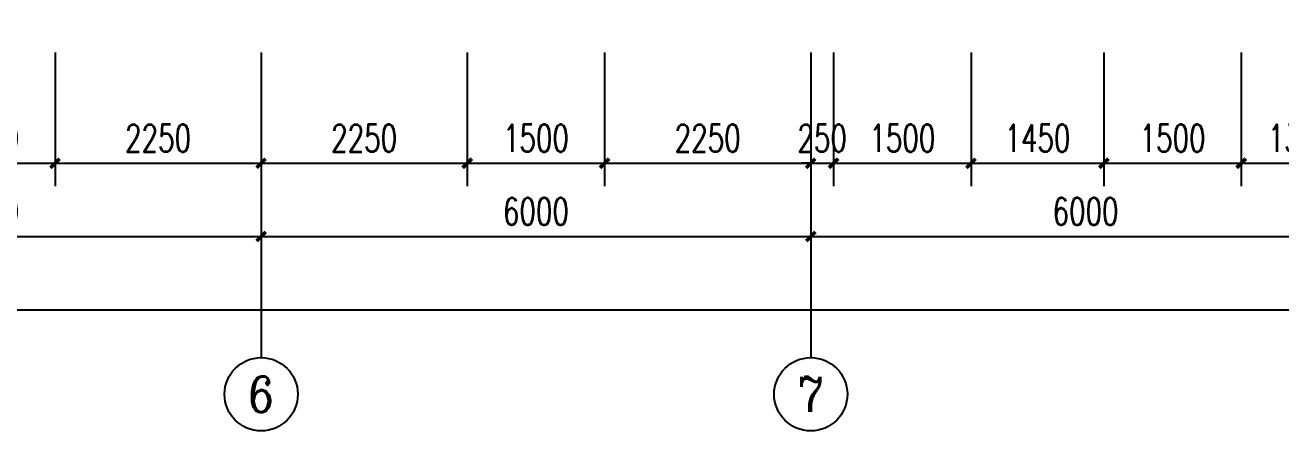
# Model space of a CAD drawing. Header units: millimetres. Extents: x 198973 to 283123, y 132052 to 191502.
# Drawn here: x 240484 to 254193, y 155560 to 159992 of the extents above; entities that cross this region are included whole.
import ezdxf
from ezdxf.enums import TextEntityAlignment as Align

# ---------------------------------------------------------------- set-up
doc = ezdxf.new("R2010")
doc.units = ezdxf.units.MM
doc.header["$LTSCALE"] = 1000
doc.layers.get('0').update_dxf_attribs({"color": 8})
doc.layers.get('DEFPOINTS').update_dxf_attribs({"color": 8})
doc.layers.add('AXIS', color=8, linetype='Continuous')
doc.styles.add('_TCH_AXIS', font='COMPLEX', dxfattribs={"bigfont": 'GBCBIG'})
doc.styles.add('_TCH_DIM_T3', font='SIMPLEX', dxfattribs={"width": 0.705882, "bigfont": 'GBCBIG'})
doc.dimstyles.new('_TCH_ARCH&&100', dxfattribs={"dimtxt": 297.5, "dimasz": 100, "dimexe": 250, "dimexo": 300, "dimgap": 126.25, "dimtad": 1, "dimdec": 0, "dimzin": 0, "dimdsep": 46, "dimtxsty": '_TCH_DIM_T3', "dimblk": 'ARCHTICK', "dimcen": 0.09, "dimclrt": 7, "dimazin": 2, "dimtfac": 1, "dimtdec": 0, "dimtix": 1, "dimtmove": 2, "dimatfit": 3, "dimfxl": 0, "dimtolj": 1, "dimtzin": 0, "dimarcsym": 0})

# ---------------------------------------------------------------- blocks, each defined once
blk = doc.blocks.new('_ArchTick')
at = {"color": 0, "linetype": 'ByBlock', "const_width": 0.4}
blk.add_lwpolyline([(-0.5, -0.5), (0.5, 0.5)], dxfattribs=at)
blk = doc.blocks.new('*D44')
at = {"layer": 'AXIS', "color": 0, "lineweight": -2}
for p, q in [((213060, 158892), (213060, 156633)), ((255060, 158892), (255060, 156633)), ((213060, 156883), (255060, 156883))]:
    blk.add_line(p, q, dxfattribs=at)
at = {"layer": 'DEFPOINTS', "color": 0}
for p in [(213060, 159192), (255060, 159192), (255060, 156883)]:
    blk.add_point(p, dxfattribs=at)
at = {"layer": 'AXIS', "color": 0, "lineweight": -2, "xscale": 100, "yscale": 100, "zscale": 100, "rotation": 180}
blk.add_blockref('_ArchTick', (213060, 156883), dxfattribs=at)
at = {"layer": 'AXIS', "color": 0, "lineweight": -2, "xscale": 100, "yscale": 100, "zscale": 100}
blk.add_blockref('_ArchTick', (255060, 156883), dxfattribs=at)
at = {"layer": 'AXIS', "color": 7, "insert": (234060, 157158), "char_height": 297.5, "attachment_point": 5, "style": '_TCH_DIM_T3'}
blk.add_mtext('\\A1;42000', dxfattribs=at)
blk = doc.blocks.new('*D60')
at = {"layer": 'AXIS', "color": 0, "lineweight": -2}
for p, q in [((239310, 159692), (239310, 158233)), ((240810, 159692), (240810, 158233)), ((239310, 158483), (240810, 158483))]:
    blk.add_line(p, q, dxfattribs=at)
at = {"layer": 'DEFPOINTS', "color": 0}
for p in [(239310, 159992), (240810, 159992), (240810, 158483)]:
    blk.add_point(p, dxfattribs=at)
at = {"layer": 'AXIS', "color": 0, "lineweight": -2, "xscale": 100, "yscale": 100, "zscale": 100, "rotation": 180}
blk.add_blockref('_ArchTick', (239310, 158483), dxfattribs=at)
at = {"layer": 'AXIS', "color": 0, "lineweight": -2, "xscale": 100, "yscale": 100, "zscale": 100}
blk.add_blockref('_ArchTick', (240810, 158483), dxfattribs=at)
at = {"layer": 'AXIS', "color": 7, "insert": (240060, 158758), "char_height": 297.5, "attachment_point": 5, "style": '_TCH_DIM_T3'}
blk.add_mtext('\\A1;1500', dxfattribs=at)
blk = doc.blocks.new('*D61')
at = {"layer": 'AXIS', "color": 0, "lineweight": -2}
for p, q in [((240810, 159692), (240810, 158233)), ((243060, 159692), (243060, 158233)), ((240810, 158483), (243060, 158483))]:
    blk.add_line(p, q, dxfattribs=at)
at = {"layer": 'DEFPOINTS', "color": 0}
for p in [(240810, 159992), (243060, 159992), (243060, 158483)]:
    blk.add_point(p, dxfattribs=at)
at = {"layer": 'AXIS', "color": 0, "lineweight": -2, "xscale": 100, "yscale": 100, "zscale": 100, "rotation": 180}
blk.add_blockref('_ArchTick', (240810, 158483), dxfattribs=at)
at = {"layer": 'AXIS', "color": 0, "lineweight": -2, "xscale": 100, "yscale": 100, "zscale": 100}
blk.add_blockref('_ArchTick', (243060, 158483), dxfattribs=at)
at = {"layer": 'AXIS', "color": 7, "insert": (241935, 158758), "char_height": 297.5, "attachment_point": 5, "style": '_TCH_DIM_T3'}
blk.add_mtext('\\A1;2250', dxfattribs=at)
blk = doc.blocks.new('*D62')
at = {"layer": 'AXIS', "color": 0, "lineweight": -2}
for p, q in [((243060, 159692), (243060, 158233)), ((245310, 159692), (245310, 158233)), ((243060, 158483), (245310, 158483))]:
    blk.add_line(p, q, dxfattribs=at)
at = {"layer": 'DEFPOINTS', "color": 0}
for p in [(243060, 159992), (245310, 159992), (245310, 158483)]:
    blk.add_point(p, dxfattribs=at)
at = {"layer": 'AXIS', "color": 0, "lineweight": -2, "xscale": 100, "yscale": 100, "zscale": 100, "rotation": 180}
blk.add_blockref('_ArchTick', (243060, 158483), dxfattribs=at)
at = {"layer": 'AXIS', "color": 0, "lineweight": -2, "xscale": 100, "yscale": 100, "zscale": 100}
blk.add_blockref('_ArchTick', (245310, 158483), dxfattribs=at)
at = {"layer": 'AXIS', "color": 7, "insert": (244185, 158758), "char_height": 297.5, "attachment_point": 5, "style": '_TCH_DIM_T3'}
blk.add_mtext('\\A1;2250', dxfattribs=at)
blk = doc.blocks.new('*D63')
at = {"layer": 'AXIS', "color": 0, "lineweight": -2}
for p, q in [((245310, 159692), (245310, 158233)), ((246810, 159692), (246810, 158233)), ((245310, 158483), (246810, 158483))]:
    blk.add_line(p, q, dxfattribs=at)
at = {"layer": 'DEFPOINTS', "color": 0}
for p in [(245310, 159992), (246810, 159992), (246810, 158483)]:
    blk.add_point(p, dxfattribs=at)
at = {"layer": 'AXIS', "color": 0, "lineweight": -2, "xscale": 100, "yscale": 100, "zscale": 100, "rotation": 180}
blk.add_blockref('_ArchTick', (245310, 158483), dxfattribs=at)
at = {"layer": 'AXIS', "color": 0, "lineweight": -2, "xscale": 100, "yscale": 100, "zscale": 100}
blk.add_blockref('_ArchTick', (246810, 158483), dxfattribs=at)
at = {"layer": 'AXIS', "color": 7, "insert": (246060, 158758), "char_height": 297.5, "attachment_point": 5, "style": '_TCH_DIM_T3'}
blk.add_mtext('\\A1;1500', dxfattribs=at)
blk = doc.blocks.new('*D64')
at = {"layer": 'AXIS', "color": 0, "lineweight": -2}
for p, q in [((246810, 159692), (246810, 158233)), ((249060, 159692), (249060, 158233)), ((246810, 158483), (249060, 158483))]:
    blk.add_line(p, q, dxfattribs=at)
at = {"layer": 'DEFPOINTS', "color": 0}
for p in [(246810, 159992), (249060, 159992), (249060, 158483)]:
    blk.add_point(p, dxfattribs=at)
at = {"layer": 'AXIS', "color": 0, "lineweight": -2, "xscale": 100, "yscale": 100, "zscale": 100, "rotation": 180}
blk.add_blockref('_ArchTick', (246810, 158483), dxfattribs=at)
at = {"layer": 'AXIS', "color": 0, "lineweight": -2, "xscale": 100, "yscale": 100, "zscale": 100}
blk.add_blockref('_ArchTick', (249060, 158483), dxfattribs=at)
at = {"layer": 'AXIS', "color": 7, "insert": (247935, 158758), "char_height": 297.5, "attachment_point": 5, "style": '_TCH_DIM_T3'}
blk.add_mtext('\\A1;2250', dxfattribs=at)
blk = doc.blocks.new('*D65')
at = {"layer": 'AXIS', "color": 0, "lineweight": -2}
for p, q in [((249060, 159692), (249060, 158233)), ((249310, 159692), (249310, 158233)), ((249060, 158483), (248960, 158483)), ((249060, 158483), (249310, 158483)), ((249310, 158483), (249410, 158483))]:
    blk.add_line(p, q, dxfattribs=at)
at = {"layer": 'DEFPOINTS', "color": 0}
for p in [(249060, 159992), (249310, 159992), (249310, 158483)]:
    blk.add_point(p, dxfattribs=at)
at = {"layer": 'AXIS', "color": 0, "lineweight": -2, "xscale": 100, "yscale": 100, "zscale": 100}
blk.add_blockref('_ArchTick', (249060, 158483), dxfattribs=at)
at = {"layer": 'AXIS', "color": 0, "lineweight": -2, "xscale": 100, "yscale": 100, "zscale": 100, "rotation": 180}
blk.add_blockref('_ArchTick', (249310, 158483), dxfattribs=at)
at = {"layer": 'AXIS', "color": 7, "insert": (249185, 158758), "char_height": 297.5, "attachment_point": 5, "style": '_TCH_DIM_T3'}
blk.add_mtext('\\A1;250', dxfattribs=at)
blk = doc.blocks.new('*D66')
at = {"layer": 'AXIS', "color": 0, "lineweight": -2}
for p, q in [((249310, 159692), (249310, 158233)), ((250810, 159692), (250810, 158233)), ((249310, 158483), (250810, 158483))]:
    blk.add_line(p, q, dxfattribs=at)
at = {"layer": 'DEFPOINTS', "color": 0}
for p in [(249310, 159992), (250810, 159992), (250810, 158483)]:
    blk.add_point(p, dxfattribs=at)
at = {"layer": 'AXIS', "color": 0, "lineweight": -2, "xscale": 100, "yscale": 100, "zscale": 100, "rotation": 180}
blk.add_blockref('_ArchTick', (249310, 158483), dxfattribs=at)
at = {"layer": 'AXIS', "color": 0, "lineweight": -2, "xscale": 100, "yscale": 100, "zscale": 100}
blk.add_blockref('_ArchTick', (250810, 158483), dxfattribs=at)
at = {"layer": 'AXIS', "color": 7, "insert": (250060, 158758), "char_height": 297.5, "attachment_point": 5, "style": '_TCH_DIM_T3'}
blk.add_mtext('\\A1;1500', dxfattribs=at)
blk = doc.blocks.new('*D67')
at = {"layer": 'AXIS', "color": 0, "lineweight": -2}
for p, q in [((250810, 159692), (250810, 158233)), ((252260, 159692), (252260, 158233)), ((250810, 158483), (252260, 158483))]:
    blk.add_line(p, q, dxfattribs=at)
at = {"layer": 'DEFPOINTS', "color": 0}
for p in [(250810, 159992), (252260, 159992), (252260, 158483)]:
    blk.add_point(p, dxfattribs=at)
at = {"layer": 'AXIS', "color": 0, "lineweight": -2, "xscale": 100, "yscale": 100, "zscale": 100, "rotation": 180}
blk.add_blockref('_ArchTick', (250810, 158483), dxfattribs=at)
at = {"layer": 'AXIS', "color": 0, "lineweight": -2, "xscale": 100, "yscale": 100, "zscale": 100}
blk.add_blockref('_ArchTick', (252260, 158483), dxfattribs=at)
at = {"layer": 'AXIS', "color": 7, "insert": (251535, 158758), "char_height": 297.5, "attachment_point": 5, "style": '_TCH_DIM_T3'}
blk.add_mtext('\\A1;1450', dxfattribs=at)
blk = doc.blocks.new('*D68')
at = {"layer": 'AXIS', "color": 0, "lineweight": -2}
for p, q in [((252260, 159692), (252260, 158233)), ((253760, 159692), (253760, 158233)), ((252260, 158483), (253760, 158483))]:
    blk.add_line(p, q, dxfattribs=at)
at = {"layer": 'DEFPOINTS', "color": 0}
for p in [(252260, 159992), (253760, 159992), (253760, 158483)]:
    blk.add_point(p, dxfattribs=at)
at = {"layer": 'AXIS', "color": 0, "lineweight": -2, "xscale": 100, "yscale": 100, "zscale": 100, "rotation": 180}
blk.add_blockref('_ArchTick', (252260, 158483), dxfattribs=at)
at = {"layer": 'AXIS', "color": 0, "lineweight": -2, "xscale": 100, "yscale": 100, "zscale": 100}
blk.add_blockref('_ArchTick', (253760, 158483), dxfattribs=at)
at = {"layer": 'AXIS', "color": 7, "insert": (253010, 158758), "char_height": 297.5, "attachment_point": 5, "style": '_TCH_DIM_T3'}
blk.add_mtext('\\A1;1500', dxfattribs=at)
blk = doc.blocks.new('*D69')
at = {"layer": 'AXIS', "color": 0, "lineweight": -2}
for p, q in [((253760, 159692), (253760, 158233)), ((255060, 159692), (255060, 158233)), ((253760, 158483), (255060, 158483))]:
    blk.add_line(p, q, dxfattribs=at)
at = {"layer": 'DEFPOINTS', "color": 0}
for p in [(253760, 159992), (255060, 159992), (255060, 158483)]:
    blk.add_point(p, dxfattribs=at)
at = {"layer": 'AXIS', "color": 0, "lineweight": -2, "xscale": 100, "yscale": 100, "zscale": 100, "rotation": 180}
blk.add_blockref('_ArchTick', (253760, 158483), dxfattribs=at)
at = {"layer": 'AXIS', "color": 0, "lineweight": -2, "xscale": 100, "yscale": 100, "zscale": 100}
blk.add_blockref('_ArchTick', (255060, 158483), dxfattribs=at)
at = {"layer": 'AXIS', "color": 7, "insert": (254410, 158758), "char_height": 297.5, "attachment_point": 5, "style": '_TCH_DIM_T3'}
blk.add_mtext('\\A1;1300', dxfattribs=at)
blk = doc.blocks.new('*D136')
at = {"layer": 'AXIS', "color": 0, "lineweight": -2}
for p, q in [((237060, 159692), (237060, 157433)), ((243060, 159692), (243060, 157433)), ((237060, 157683), (243060, 157683))]:
    blk.add_line(p, q, dxfattribs=at)
at = {"layer": 'DEFPOINTS', "color": 0}
for p in [(237060, 159992), (243060, 159992), (243060, 157683)]:
    blk.add_point(p, dxfattribs=at)
at = {"layer": 'AXIS', "color": 0, "lineweight": -2, "xscale": 100, "yscale": 100, "zscale": 100, "rotation": 180}
blk.add_blockref('_ArchTick', (237060, 157683), dxfattribs=at)
at = {"layer": 'AXIS', "color": 0, "lineweight": -2, "xscale": 100, "yscale": 100, "zscale": 100}
blk.add_blockref('_ArchTick', (243060, 157683), dxfattribs=at)
at = {"layer": 'AXIS', "color": 7, "insert": (240060, 157958), "char_height": 297.5, "attachment_point": 5, "style": '_TCH_DIM_T3'}
blk.add_mtext('\\A1;6000', dxfattribs=at)
blk = doc.blocks.new('*D137')
at = {"layer": 'AXIS', "color": 0, "lineweight": -2}
for p, q in [((243060, 159692), (243060, 157433)), ((249060, 159692), (249060, 157433)), ((243060, 157683), (249060, 157683))]:
    blk.add_line(p, q, dxfattribs=at)
at = {"layer": 'DEFPOINTS', "color": 0}
for p in [(243060, 159992), (249060, 159992), (249060, 157683)]:
    blk.add_point(p, dxfattribs=at)
at = {"layer": 'AXIS', "color": 0, "lineweight": -2, "xscale": 100, "yscale": 100, "zscale": 100, "rotation": 180}
blk.add_blockref('_ArchTick', (243060, 157683), dxfattribs=at)
at = {"layer": 'AXIS', "color": 0, "lineweight": -2, "xscale": 100, "yscale": 100, "zscale": 100}
blk.add_blockref('_ArchTick', (249060, 157683), dxfattribs=at)
at = {"layer": 'AXIS', "color": 7, "insert": (246060, 157958), "char_height": 297.5, "attachment_point": 5, "style": '_TCH_DIM_T3'}
blk.add_mtext('\\A1;6000', dxfattribs=at)
blk = doc.blocks.new('*D138')
at = {"layer": 'AXIS', "color": 0, "lineweight": -2}
for p, q in [((249060, 159692), (249060, 157433)), ((255060, 159692), (255060, 157433)), ((249060, 157683), (255060, 157683))]:
    blk.add_line(p, q, dxfattribs=at)
at = {"layer": 'DEFPOINTS', "color": 0}
for p in [(249060, 159992), (255060, 159992), (255060, 157683)]:
    blk.add_point(p, dxfattribs=at)
at = {"layer": 'AXIS', "color": 0, "lineweight": -2, "xscale": 100, "yscale": 100, "zscale": 100, "rotation": 180}
blk.add_blockref('_ArchTick', (249060, 157683), dxfattribs=at)
at = {"layer": 'AXIS', "color": 0, "lineweight": -2, "xscale": 100, "yscale": 100, "zscale": 100}
blk.add_blockref('_ArchTick', (255060, 157683), dxfattribs=at)
at = {"layer": 'AXIS', "color": 7, "insert": (252060, 157958), "char_height": 297.5, "attachment_point": 5, "style": '_TCH_DIM_T3'}
blk.add_mtext('\\A1;6000', dxfattribs=at)
blk = doc.blocks.new('*D238')
at = {"layer": 'AXIS', "color": 0, "lineweight": -2}
for p, q in [((237060, 159692), (237060, 157433)), ((243060, 159692), (243060, 157433)), ((237060, 157683), (243060, 157683))]:
    blk.add_line(p, q, dxfattribs=at)
at = {"layer": 'DEFPOINTS', "color": 0}
for p in [(237060, 159992), (243060, 159992), (243060, 157683)]:
    blk.add_point(p, dxfattribs=at)
at = {"layer": 'AXIS', "color": 0, "lineweight": -2, "xscale": 100, "yscale": 100, "zscale": 100, "rotation": 180}
blk.add_blockref('_ArchTick', (237060, 157683), dxfattribs=at)
at = {"layer": 'AXIS', "color": 0, "lineweight": -2, "xscale": 100, "yscale": 100, "zscale": 100}
blk.add_blockref('_ArchTick', (243060, 157683), dxfattribs=at)
at = {"layer": 'AXIS', "color": 7, "insert": (240060, 157958), "char_height": 297.5, "attachment_point": 5, "style": '_TCH_DIM_T3'}
blk.add_mtext('\\A1;6000', dxfattribs=at)
blk = doc.blocks.new('*D239')
at = {"layer": 'AXIS', "color": 0, "lineweight": -2}
for p, q in [((243060, 159692), (243060, 157433)), ((249060, 159692), (249060, 157433)), ((243060, 157683), (249060, 157683))]:
    blk.add_line(p, q, dxfattribs=at)
at = {"layer": 'DEFPOINTS', "color": 0}
for p in [(243060, 159992), (249060, 159992), (249060, 157683)]:
    blk.add_point(p, dxfattribs=at)
at = {"layer": 'AXIS', "color": 0, "lineweight": -2, "xscale": 100, "yscale": 100, "zscale": 100, "rotation": 180}
blk.add_blockref('_ArchTick', (243060, 157683), dxfattribs=at)
at = {"layer": 'AXIS', "color": 0, "lineweight": -2, "xscale": 100, "yscale": 100, "zscale": 100}
blk.add_blockref('_ArchTick', (249060, 157683), dxfattribs=at)
at = {"layer": 'AXIS', "color": 7, "insert": (246060, 157958), "char_height": 297.5, "attachment_point": 5, "style": '_TCH_DIM_T3'}
blk.add_mtext('\\A1;6000', dxfattribs=at)
blk = doc.blocks.new('*D240')
at = {"layer": 'AXIS', "color": 0, "lineweight": -2}
for p, q in [((249060, 159692), (249060, 157433)), ((255060, 159692), (255060, 157433)), ((249060, 157683), (255060, 157683))]:
    blk.add_line(p, q, dxfattribs=at)
at = {"layer": 'DEFPOINTS', "color": 0}
for p in [(249060, 159992), (255060, 159992), (255060, 157683)]:
    blk.add_point(p, dxfattribs=at)
at = {"layer": 'AXIS', "color": 0, "lineweight": -2, "xscale": 100, "yscale": 100, "zscale": 100, "rotation": 180}
blk.add_blockref('_ArchTick', (249060, 157683), dxfattribs=at)
at = {"layer": 'AXIS', "color": 0, "lineweight": -2, "xscale": 100, "yscale": 100, "zscale": 100}
blk.add_blockref('_ArchTick', (255060, 157683), dxfattribs=at)
at = {"layer": 'AXIS', "color": 7, "insert": (252060, 157958), "char_height": 297.5, "attachment_point": 5, "style": '_TCH_DIM_T3'}
blk.add_mtext('\\A1;6000', dxfattribs=at)
blk = doc.blocks.new('*D303')
at = {"layer": 'AXIS', "color": 0, "lineweight": -2}
for p, q in [((249060, 159692), (249060, 158233)), ((249310, 159692), (249310, 158233)), ((249060, 158483), (248960, 158483)), ((249060, 158483), (249310, 158483)), ((249310, 158483), (249410, 158483))]:
    blk.add_line(p, q, dxfattribs=at)
at = {"layer": 'DEFPOINTS', "color": 0}
for p in [(249060, 159992), (249310, 159992), (249310, 158483)]:
    blk.add_point(p, dxfattribs=at)
at = {"layer": 'AXIS', "color": 0, "lineweight": -2, "xscale": 100, "yscale": 100, "zscale": 100}
blk.add_blockref('_ArchTick', (249060, 158483), dxfattribs=at)
at = {"layer": 'AXIS', "color": 0, "lineweight": -2, "xscale": 100, "yscale": 100, "zscale": 100, "rotation": 180}
blk.add_blockref('_ArchTick', (249310, 158483), dxfattribs=at)
at = {"layer": 'AXIS', "color": 7, "insert": (249185, 158758), "char_height": 297.5, "attachment_point": 5, "style": '_TCH_DIM_T3'}
blk.add_mtext('\\A1;250', dxfattribs=at)
blk = doc.blocks.new('*D304')
at = {"layer": 'AXIS', "color": 0, "lineweight": -2}
for p, q in [((249310, 159692), (249310, 158233)), ((250810, 159692), (250810, 158233)), ((249310, 158483), (250810, 158483))]:
    blk.add_line(p, q, dxfattribs=at)
at = {"layer": 'DEFPOINTS', "color": 0}
for p in [(249310, 159992), (250810, 159992), (250810, 158483)]:
    blk.add_point(p, dxfattribs=at)
at = {"layer": 'AXIS', "color": 0, "lineweight": -2, "xscale": 100, "yscale": 100, "zscale": 100, "rotation": 180}
blk.add_blockref('_ArchTick', (249310, 158483), dxfattribs=at)
at = {"layer": 'AXIS', "color": 0, "lineweight": -2, "xscale": 100, "yscale": 100, "zscale": 100}
blk.add_blockref('_ArchTick', (250810, 158483), dxfattribs=at)
at = {"layer": 'AXIS', "color": 7, "insert": (250060, 158758), "char_height": 297.5, "attachment_point": 5, "style": '_TCH_DIM_T3'}
blk.add_mtext('\\A1;1500', dxfattribs=at)
blk = doc.blocks.new('*D305')
at = {"layer": 'AXIS', "color": 0, "lineweight": -2}
for p, q in [((250810, 159692), (250810, 158233)), ((252260, 159692), (252260, 158233)), ((250810, 158483), (252260, 158483))]:
    blk.add_line(p, q, dxfattribs=at)
at = {"layer": 'DEFPOINTS', "color": 0}
for p in [(250810, 159992), (252260, 159992), (252260, 158483)]:
    blk.add_point(p, dxfattribs=at)
at = {"layer": 'AXIS', "color": 0, "lineweight": -2, "xscale": 100, "yscale": 100, "zscale": 100, "rotation": 180}
blk.add_blockref('_ArchTick', (250810, 158483), dxfattribs=at)
at = {"layer": 'AXIS', "color": 0, "lineweight": -2, "xscale": 100, "yscale": 100, "zscale": 100}
blk.add_blockref('_ArchTick', (252260, 158483), dxfattribs=at)
at = {"layer": 'AXIS', "color": 7, "insert": (251535, 158758), "char_height": 297.5, "attachment_point": 5, "style": '_TCH_DIM_T3'}
blk.add_mtext('\\A1;1450', dxfattribs=at)
blk = doc.blocks.new('*D306')
at = {"layer": 'AXIS', "color": 0, "lineweight": -2}
for p, q in [((252260, 159692), (252260, 158233)), ((253760, 159692), (253760, 158233)), ((252260, 158483), (253760, 158483))]:
    blk.add_line(p, q, dxfattribs=at)
at = {"layer": 'DEFPOINTS', "color": 0}
for p in [(252260, 159992), (253760, 159992), (253760, 158483)]:
    blk.add_point(p, dxfattribs=at)
at = {"layer": 'AXIS', "color": 0, "lineweight": -2, "xscale": 100, "yscale": 100, "zscale": 100, "rotation": 180}
blk.add_blockref('_ArchTick', (252260, 158483), dxfattribs=at)
at = {"layer": 'AXIS', "color": 0, "lineweight": -2, "xscale": 100, "yscale": 100, "zscale": 100}
blk.add_blockref('_ArchTick', (253760, 158483), dxfattribs=at)
at = {"layer": 'AXIS', "color": 7, "insert": (253010, 158758), "char_height": 297.5, "attachment_point": 5, "style": '_TCH_DIM_T3'}
blk.add_mtext('\\A1;1500', dxfattribs=at)
blk = doc.blocks.new('*D307')
at = {"layer": 'AXIS', "color": 0, "lineweight": -2}
for p, q in [((253760, 159692), (253760, 158233)), ((255060, 159692), (255060, 158233)), ((253760, 158483), (255060, 158483))]:
    blk.add_line(p, q, dxfattribs=at)
at = {"layer": 'DEFPOINTS', "color": 0}
for p in [(253760, 159992), (255060, 159992), (255060, 158483)]:
    blk.add_point(p, dxfattribs=at)
at = {"layer": 'AXIS', "color": 0, "lineweight": -2, "xscale": 100, "yscale": 100, "zscale": 100, "rotation": 180}
blk.add_blockref('_ArchTick', (253760, 158483), dxfattribs=at)
at = {"layer": 'AXIS', "color": 0, "lineweight": -2, "xscale": 100, "yscale": 100, "zscale": 100}
blk.add_blockref('_ArchTick', (255060, 158483), dxfattribs=at)
at = {"layer": 'AXIS', "color": 7, "insert": (254410, 158758), "char_height": 297.5, "attachment_point": 5, "style": '_TCH_DIM_T3'}
blk.add_mtext('\\A1;1300', dxfattribs=at)
blk = doc.blocks.new('*D323')
at = {"layer": 'AXIS', "color": 0, "lineweight": -2}
for p, q in [((239310, 159692), (239310, 158233)), ((240810, 159692), (240810, 158233)), ((239310, 158483), (240810, 158483))]:
    blk.add_line(p, q, dxfattribs=at)
at = {"layer": 'DEFPOINTS', "color": 0}
for p in [(239310, 159992), (240810, 159992), (240810, 158483)]:
    blk.add_point(p, dxfattribs=at)
at = {"layer": 'AXIS', "color": 0, "lineweight": -2, "xscale": 100, "yscale": 100, "zscale": 100, "rotation": 180}
blk.add_blockref('_ArchTick', (239310, 158483), dxfattribs=at)
at = {"layer": 'AXIS', "color": 0, "lineweight": -2, "xscale": 100, "yscale": 100, "zscale": 100}
blk.add_blockref('_ArchTick', (240810, 158483), dxfattribs=at)
at = {"layer": 'AXIS', "color": 7, "insert": (240060, 158758), "char_height": 297.5, "attachment_point": 5, "style": '_TCH_DIM_T3'}
blk.add_mtext('\\A1;1500', dxfattribs=at)
blk = doc.blocks.new('*D324')
at = {"layer": 'AXIS', "color": 0, "lineweight": -2}
for p, q in [((240810, 159692), (240810, 158233)), ((243060, 159692), (243060, 158233)), ((240810, 158483), (243060, 158483))]:
    blk.add_line(p, q, dxfattribs=at)
at = {"layer": 'DEFPOINTS', "color": 0}
for p in [(240810, 159992), (243060, 159992), (243060, 158483)]:
    blk.add_point(p, dxfattribs=at)
at = {"layer": 'AXIS', "color": 0, "lineweight": -2, "xscale": 100, "yscale": 100, "zscale": 100, "rotation": 180}
blk.add_blockref('_ArchTick', (240810, 158483), dxfattribs=at)
at = {"layer": 'AXIS', "color": 0, "lineweight": -2, "xscale": 100, "yscale": 100, "zscale": 100}
blk.add_blockref('_ArchTick', (243060, 158483), dxfattribs=at)
at = {"layer": 'AXIS', "color": 7, "insert": (241935, 158758), "char_height": 297.5, "attachment_point": 5, "style": '_TCH_DIM_T3'}
blk.add_mtext('\\A1;2250', dxfattribs=at)
blk = doc.blocks.new('*D325')
at = {"layer": 'AXIS', "color": 0, "lineweight": -2}
for p, q in [((243060, 159692), (243060, 158233)), ((245310, 159692), (245310, 158233)), ((243060, 158483), (245310, 158483))]:
    blk.add_line(p, q, dxfattribs=at)
at = {"layer": 'DEFPOINTS', "color": 0}
for p in [(243060, 159992), (245310, 159992), (245310, 158483)]:
    blk.add_point(p, dxfattribs=at)
at = {"layer": 'AXIS', "color": 0, "lineweight": -2, "xscale": 100, "yscale": 100, "zscale": 100, "rotation": 180}
blk.add_blockref('_ArchTick', (243060, 158483), dxfattribs=at)
at = {"layer": 'AXIS', "color": 0, "lineweight": -2, "xscale": 100, "yscale": 100, "zscale": 100}
blk.add_blockref('_ArchTick', (245310, 158483), dxfattribs=at)
at = {"layer": 'AXIS', "color": 7, "insert": (244185, 158758), "char_height": 297.5, "attachment_point": 5, "style": '_TCH_DIM_T3'}
blk.add_mtext('\\A1;2250', dxfattribs=at)
blk = doc.blocks.new('*D326')
at = {"layer": 'AXIS', "color": 0, "lineweight": -2}
for p, q in [((245310, 159692), (245310, 158233)), ((246810, 159692), (246810, 158233)), ((245310, 158483), (246810, 158483))]:
    blk.add_line(p, q, dxfattribs=at)
at = {"layer": 'DEFPOINTS', "color": 0}
for p in [(245310, 159992), (246810, 159992), (246810, 158483)]:
    blk.add_point(p, dxfattribs=at)
at = {"layer": 'AXIS', "color": 0, "lineweight": -2, "xscale": 100, "yscale": 100, "zscale": 100, "rotation": 180}
blk.add_blockref('_ArchTick', (245310, 158483), dxfattribs=at)
at = {"layer": 'AXIS', "color": 0, "lineweight": -2, "xscale": 100, "yscale": 100, "zscale": 100}
blk.add_blockref('_ArchTick', (246810, 158483), dxfattribs=at)
at = {"layer": 'AXIS', "color": 7, "insert": (246060, 158758), "char_height": 297.5, "attachment_point": 5, "style": '_TCH_DIM_T3'}
blk.add_mtext('\\A1;1500', dxfattribs=at)
blk = doc.blocks.new('*D327')
at = {"layer": 'AXIS', "color": 0, "lineweight": -2}
for p, q in [((246810, 159692), (246810, 158233)), ((249060, 159692), (249060, 158233)), ((246810, 158483), (249060, 158483))]:
    blk.add_line(p, q, dxfattribs=at)
at = {"layer": 'DEFPOINTS', "color": 0}
for p in [(246810, 159992), (249060, 159992), (249060, 158483)]:
    blk.add_point(p, dxfattribs=at)
at = {"layer": 'AXIS', "color": 0, "lineweight": -2, "xscale": 100, "yscale": 100, "zscale": 100, "rotation": 180}
blk.add_blockref('_ArchTick', (246810, 158483), dxfattribs=at)
at = {"layer": 'AXIS', "color": 0, "lineweight": -2, "xscale": 100, "yscale": 100, "zscale": 100}
blk.add_blockref('_ArchTick', (249060, 158483), dxfattribs=at)
at = {"layer": 'AXIS', "color": 7, "insert": (247935, 158758), "char_height": 297.5, "attachment_point": 5, "style": '_TCH_DIM_T3'}
blk.add_mtext('\\A1;2250', dxfattribs=at)
blk = doc.blocks.new('*D328')
at = {"layer": 'AXIS', "color": 0, "lineweight": -2}
for p, q in [((213060, 158892), (213060, 156633)), ((255060, 158892), (255060, 156633)), ((213060, 156883), (255060, 156883))]:
    blk.add_line(p, q, dxfattribs=at)
at = {"layer": 'DEFPOINTS', "color": 0}
for p in [(213060, 159192), (255060, 159192), (255060, 156883)]:
    blk.add_point(p, dxfattribs=at)
at = {"layer": 'AXIS', "color": 0, "lineweight": -2, "xscale": 100, "yscale": 100, "zscale": 100, "rotation": 180}
blk.add_blockref('_ArchTick', (213060, 156883), dxfattribs=at)
at = {"layer": 'AXIS', "color": 0, "lineweight": -2, "xscale": 100, "yscale": 100, "zscale": 100}
blk.add_blockref('_ArchTick', (255060, 156883), dxfattribs=at)
at = {"layer": 'AXIS', "color": 7, "insert": (234060, 157158), "char_height": 297.5, "attachment_point": 5, "style": '_TCH_DIM_T3'}
blk.add_mtext('\\A1;42000', dxfattribs=at)

msp = doc.modelspace()

# ---------------------------------------------------------------- linework, layer by layer
at = {"layer": 'AXIS'}
for p, q in [((243060.4, 159405.9), (243060.4, 156360.1)), ((249060.4, 159405.9), (249060.4, 156360.1))]:
    msp.add_line(p, q, dxfattribs=at)
for centre in [(243060.4, 155960.1), (249060.4, 155960.1)]:
    msp.add_circle(centre, 400, dxfattribs=at)

# ---------------------------------------------------------------- texts
at = {"layer": 'AXIS', "color": 7, "style": '_TCH_AXIS'}
for s, height, width, p, p2 in [('6', 388.2, 1.145615, (242919.3, 155766), (243201.6, 155766)), ('7', 382.6, 1.259968, (248915.5, 155768.8), (249205.3, 155768.8))]:
    msp.add_text(s, height=height, dxfattribs=dict(at, width=width)).set_placement(p, p2, align=Align.FIT)

# ---------------------------------------------------------------- dimensions: what is measured, and where the dimension line sits
at = {"layer": 'AXIS'}
for p1, p2, distance, picture, middle in [((237060.4, 159992.2), (243060.4, 159992.2), -2309.4, '*D136', (240060.4, 157957.9)), ((237060.4, 159992.2), (243060.4, 159992.2), -2309.4, '*D238', (240060.4, 157957.9)), ((239310.4, 159992.2), (240810.4, 159992.2), -1509.4, '*D60', (240060.4, 158757.9)), ((239310.4, 159992.2), (240810.4, 159992.2), -1509.4, '*D323', (240060.4, 158757.9)), ((240810.4, 159992.2), (243060.4, 159992.2), -1509.4, '*D61', (241935.4, 158757.9)), ((240810.4, 159992.2), (243060.4, 159992.2), -1509.4, '*D324', (241935.4, 158757.9)), ((243060.4, 159992.2), (245310.4, 159992.2), -1509.4, '*D62', (244185.4, 158757.9)), ((243060.4, 159992.2), (249060.4, 159992.2), -2309.4, '*D137', (246060.4, 157957.9)), ((243060.4, 159992.2), (249060.4, 159992.2), -2309.4, '*D239', (246060.4, 157957.9)), ((243060.4, 159992.2), (245310.4, 159992.2), -1509.4, '*D325', (244185.4, 158757.9)), ((245310.4, 159992.2), (246810.4, 159992.2), -1509.4, '*D63', (246060.4, 158757.9)), ((245310.4, 159992.2), (246810.4, 159992.2), -1509.4, '*D326', (246060.4, 158757.9)), ((246810.4, 159992.2), (249060.4, 159992.2), -1509.4, '*D64', (247935.4, 158757.9)), ((246810.4, 159992.2), (249060.4, 159992.2), -1509.4, '*D327', (247935.4, 158757.9)), ((249060.4, 159992.2), (249310.4, 159992.2), -1509.4, '*D65', (249185.4, 158757.9)), ((249060.4, 159992.2), (249310.4, 159992.2), -1509.4, '*D303', (249185.4, 158757.9)), ((249060.4, 159992.2), (255060.4, 159992.2), -2309.4, '*D138', (252060.4, 157957.9)), ((249060.4, 159992.2), (255060.4, 159992.2), -2309.4, '*D240', (252060.4, 157957.9)), ((249310.4, 159992.2), (250810.4, 159992.2), -1509.4, '*D66', (250060.4, 158757.9)), ((249310.4, 159992.2), (250810.4, 159992.2), -1509.4, '*D304', (250060.4, 158757.9)), ((250810.4, 159992.2), (252260.4, 159992.2), -1509.4, '*D67', (251535.4, 158757.9)), ((250810.4, 159992.2), (252260.4, 159992.2), -1509.4, '*D305', (251535.4, 158757.9)), ((252260.4, 159992.2), (253760.4, 159992.2), -1509.4, '*D68', (253010.4, 158757.9)), ((252260.4, 159992.2), (253760.4, 159992.2), -1509.4, '*D306', (253010.4, 158757.9)), ((253760.4, 159992.2), (255060.4, 159992.2), -1509.4, '*D69', (254410.4, 158757.9)), ((253760.4, 159992.2), (255060.4, 159992.2), -1509.4, '*D307', (254410.4, 158757.9)), ((213060.4, 159192.2), (255060.4, 159192.2), -2309.4, '*D44', (234060.4, 157157.9)), ((213060.4, 159192.2), (255060.4, 159192.2), -2309.4, '*D328', (234060.4, 157157.9))]:
    dim = msp.add_aligned_dim(p1=p1, p2=p2, distance=distance, dimstyle='_TCH_ARCH&&100', dxfattribs=at)
    dim.commit()
    dim.dimension.update_dxf_attribs({"geometry": picture, "text_midpoint": middle})

doc.saveas('drawing.dxf')
